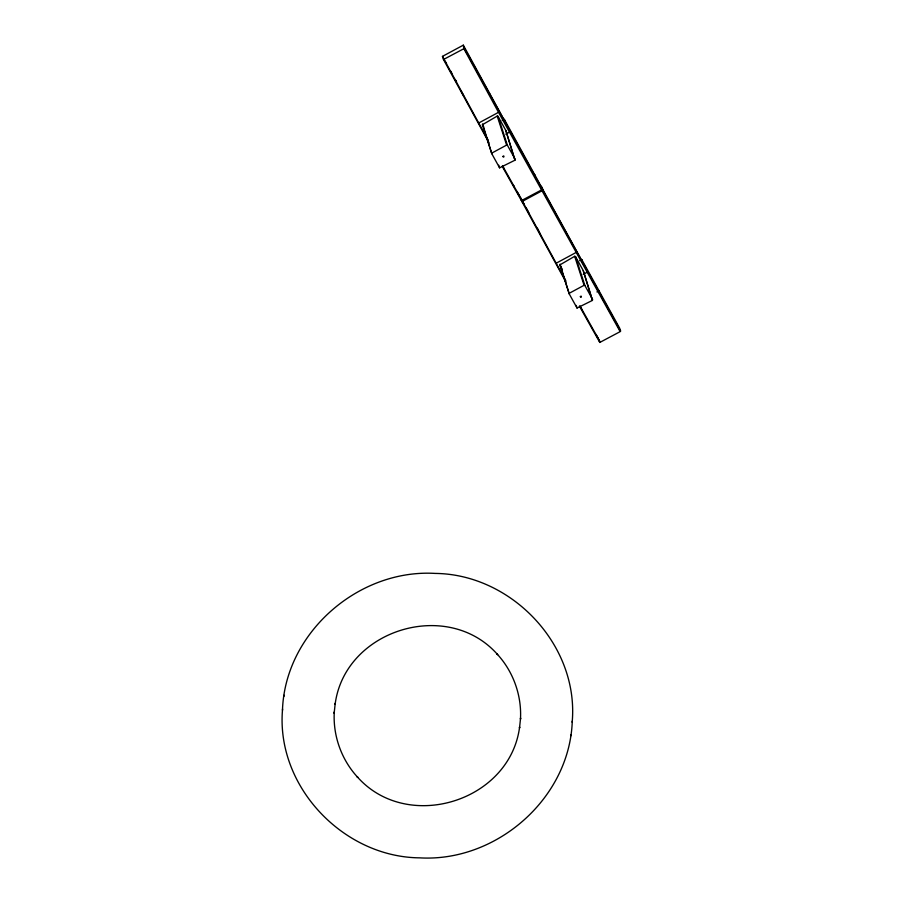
<?xml version="1.0" encoding="UTF-8"?>
<svg xmlns="http://www.w3.org/2000/svg" width="903" height="903" viewBox="0 0 903 903"><rect width="100%" height="100%" fill="white"/><g stroke="black" fill="none" stroke-linecap="round" stroke-linejoin="round"><path stroke-width="1.35" d="M282.47 710.164C276.25 786.784 343.433 857.116 419.613 857.85C496.278 862.399 569.669 798.557 572.276 721.102C578.496 644.482 511.312 574.161 435.133 573.416C358.457 568.867 285.077 632.721 282.47 710.164L282.583 709.024M283.96 696.326L284.073 695.22M570.662 736.047L570.775 734.952M572.163 722.253L572.276 721.102M482.383 124.738L497.214 116.092L498.016 116.318L505.804 130.427L514.981 160.192L499.585 167.834L491.796 153.724L482.383 124.738L483.681 127.086M491.796 153.724L482.62 123.948M505.804 130.427L514.981 160.192M559.826 264.94L574.669 256.305L575.471 256.531L583.259 270.629L592.436 300.406L577.04 308.036L569.251 293.938L559.826 264.94L562.434 269.647M569.251 293.938L560.074 264.161M583.259 270.629L592.436 300.406M443.486 59.508L463.86 48.706L463.318 45.15L442.47 56.37L443.486 59.508L489.076 142.922M444.062 59.361L478.714 123L498.524 112.344L620.158 331.638L599.795 342.44L579.433 306.128M502.237 120.494L504.325 119.365L582.3 261.418L581.769 259.579L579.692 260.696M505.748 134.152L509.461 132.154M492.045 152.946L506.628 145.09L507.43 145.304L515.229 159.413M502.158 166.242L521.426 200.613L541.8 189.811L542.06 188.75L543.313 190.804L541.236 186.199M521.697 200.285L522.002 201.188L521.212 199.969L522.453 201.313L542.263 190.646L542.534 189.585M522.453 201.313L556.169 263.213L575.979 252.547M583.203 274.365L586.916 272.367M569.488 293.148L584.083 285.292L584.884 285.517L592.684 299.627M596.939 291.929L599.028 290.811L581.769 259.579M455.135 79.927L455.518 80.615L455.123 79.972M513.638 185.804L514.01 186.571L513.66 185.849M502.734 166.118L521.99 200.477M580.008 306.004L600.36 342.305M489.595 93.449L489.528 93.201M549.464 201.832L549.363 201.629M463.318 45.15L504.845 121.216L504.325 119.365M442.47 56.37L443.813 58.797M445.156 61.223L446.5 63.661M450.518 70.942L451.861 73.369M455.214 79.441L456.557 81.868M517.092 191.447L519.733 196.222M524.158 204.236L520.85 198.265L521.087 198.987M526.133 207.825L528.774 212.611M596.093 334.449L598.102 338.094M460.801 90.458L463.589 95.492M478.714 123L488.376 140.484M502.734 166.355L504.405 169.38M540.491 234.701L537.364 228.154M556.169 263.213L565.831 280.698M580.189 306.569L581.859 309.582M565.854 281.905L521.889 201.459L521.686 200.805L522.465 202.035L520.388 197.418M464.334 48.288L620.643 331.22L619.616 328.094L599.028 290.811M463.86 48.706L498.524 112.344M575.471 256.531L584.884 285.517M574.669 256.305L584.083 285.292M598.768 339.314L599.795 342.44M542.545 189.054L542.85 189.969M541.698 187.034L541.935 187.768M576.182 305.406L577.04 308.036M498.016 116.318L507.43 145.304M497.214 116.092L506.628 145.09M498.727 165.193L499.585 167.834M334.279 712.128C332.88 735.922 341.582 759.999 357.825 777.449L357.08 776.614C406.914 833.367 509.935 801.774 519.62 726.938L519.507 728.044L520.591 717.998L520.467 719.149C521.855 695.344 513.164 671.268 496.91 653.817L497.666 654.664C447.832 597.899 344.799 629.504 335.126 704.329L335.239 703.223L334.155 713.268L334.279 712.128M502.881 156.524C504.179 158.623 504.438 154.458 502.892 156.467M580.336 296.737C581.78 298.78 581.667 294.649 580.347 296.669M475.926 68.605L476.389 69.441L475.949 68.639M534.316 174.313L534.858 175.351L534.316 174.313"/></g></svg>
